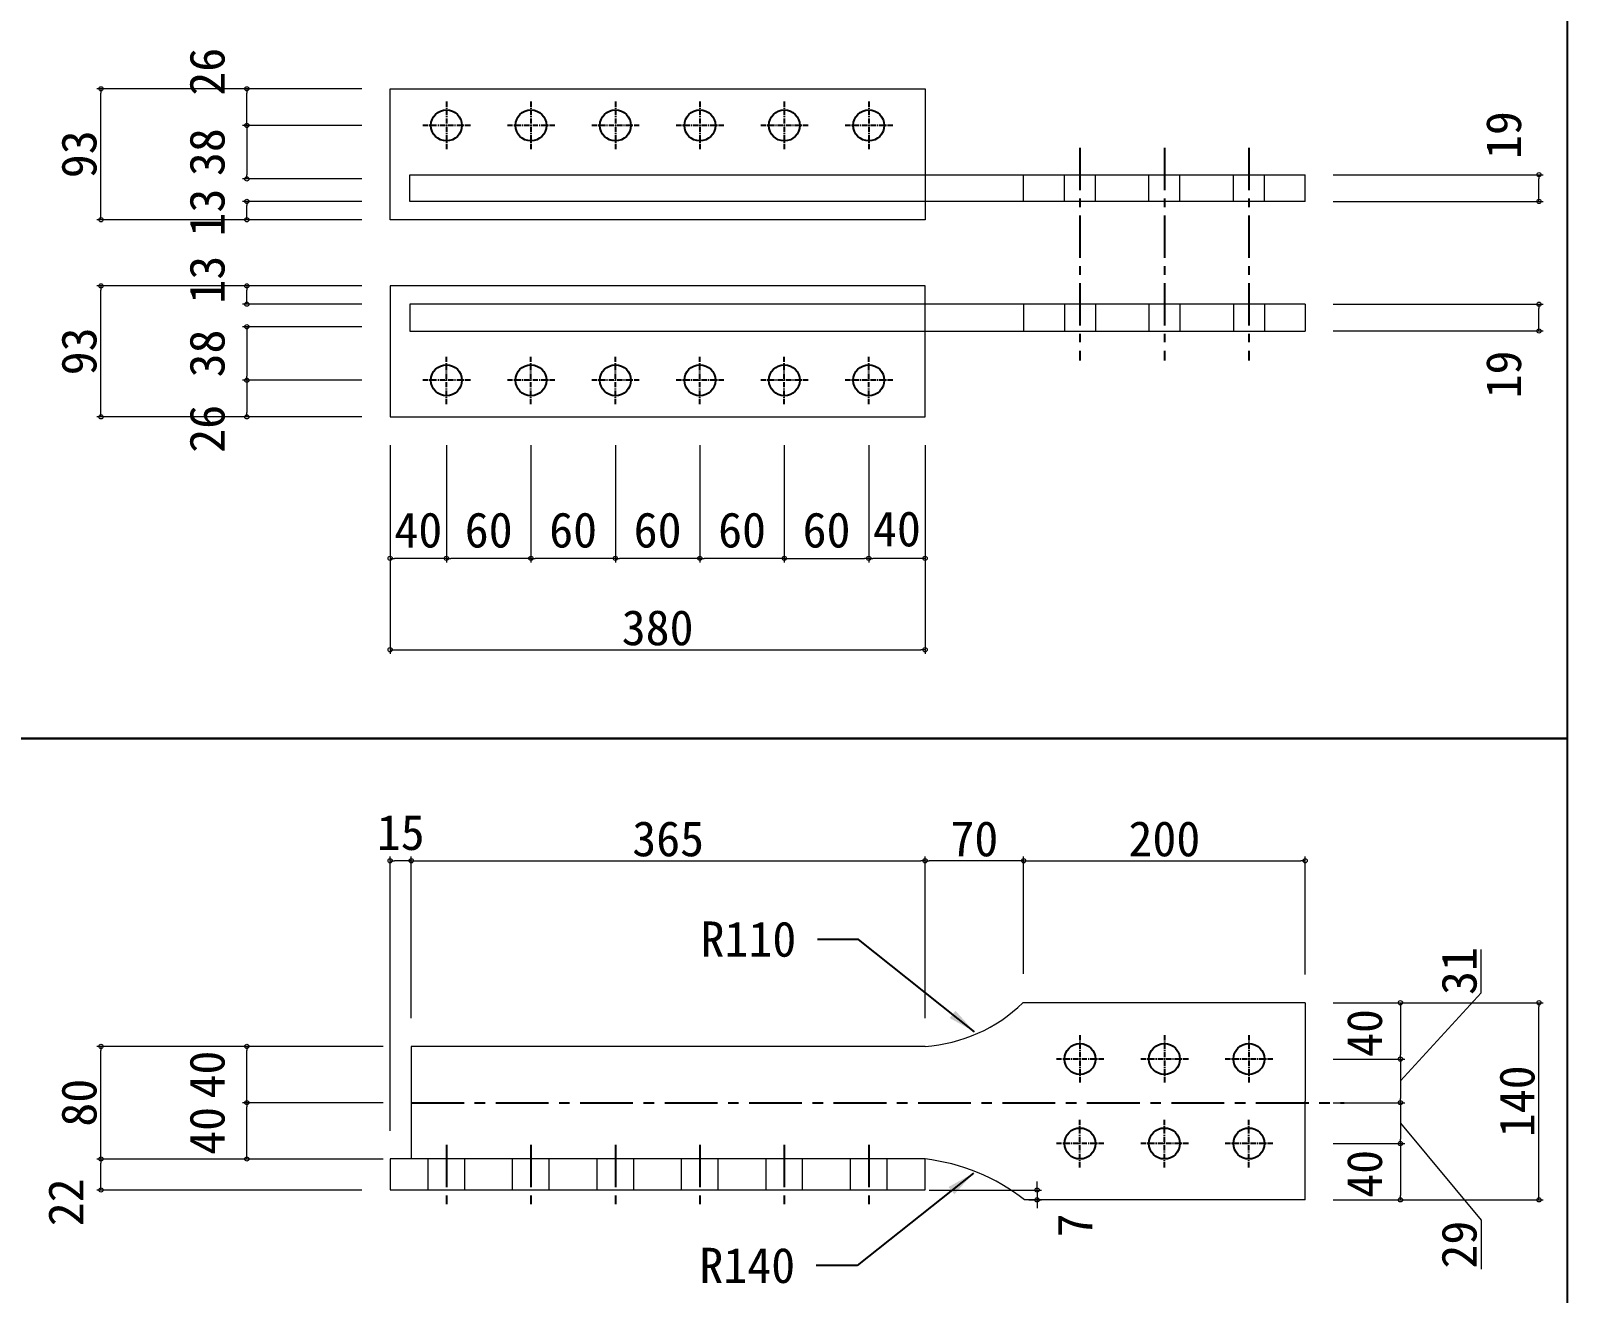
# Model space of a CAD drawing. Header units: millimetres. Extents: x 1734744 to 1747403, y -162396 to -155330.
# Drawn here: x 1740888 to 1741979, y -157185 to -156288 of the extents above; entities that cross this region are included whole.
import ezdxf

# ---------------------------------------------------------------- set-up
doc = ezdxf.new("R2010")
doc.units = ezdxf.units.MM
doc.header["$LTSCALE"] = 3
doc.linetypes.add('CENTER', pattern=[2, 1.25, -0.25, 0.25, -0.25])
doc.layers.get('DEFPOINTS').update_dxf_attribs({"color": 250})
doc.layers.add('01', color=7, linetype='Continuous')
doc.styles.get("Standard").update_dxf_attribs({"font": ''})
doc.styles.get('Standard').set_extended_font_data('MS Gothic')
doc.dimstyles.new('コピー ～ 一般寸法-小さめ', dxfattribs={"dimtxt": 25, "dimasz": 3, "dimexe": 3, "dimexo": 3, "dimgap": 3, "dimtad": 1, "dimtxsty": 'Standard', "dimblk": 'ORIGIN', "dimcen": 0, "dimclrd": 256, "dimclre": 256, "dimclrt": 256, "dimadec": 0, "dimazin": 0, "dimtfac": 1, "dimtmove": 1, "dimatfit": 2, "dimfxl": 0, "dimtolj": 2, "dimlwd": 5, "dimlwe": 5, "dimarcsym": 0})
doc.dimstyles.new('コピー(2) - Standard', dxfattribs={"dimtxt": 25, "dimasz": 20, "dimexe": 0.18, "dimexo": 0.0625, "dimgap": 15, "dimtad": 1, "dimdec": 0, "dimzin": 0, "dimdsep": 46, "dimtxsty": 'Standard', "dimblk": 'DOTSMALL', "dimcen": 0.09, "dimadec": 0, "dimazin": 0, "dimtfac": 1, "dimtdec": 0, "dimtofl": 0, "dimtmove": 0, "dimatfit": 3, "dimfxl": 0, "dimtolj": 1, "dimtzin": 0, "dimarcsym": 0})
doc.dimstyles.new('一般寸法-小さめ', dxfattribs={"dimtxt": 25, "dimasz": 3, "dimexe": 3, "dimexo": 3, "dimgap": 3, "dimtad": 1, "dimtxsty": 'Standard', "dimblk": 'ORIGIN', "dimcen": 0, "dimclrd": 256, "dimclre": 256, "dimclrt": 256, "dimadec": 0, "dimazin": 0, "dimtfac": 1, "dimtmove": 2, "dimatfit": 2, "dimfxl": 0, "dimtolj": 2, "dimlwd": 5, "dimlwe": 5, "dimarcsym": 0})

# ---------------------------------------------------------------- blocks, each defined once
blk = doc.blocks.new('_Origin')
at = {"color": 0, "linetype": 'ByBlock', "lineweight": -2}
blk.add_line((0, 0), (-1, 0), dxfattribs=at)
blk.add_circle((0, 0), 0.5, dxfattribs=at)
blk = doc.blocks.new('*D7972')
at = {"layer": '01', "lineweight": 5}
for p, q in [((1741122.9, -156329.5), (1740934.5, -156329.5)), ((1740937.5, -156419.5), (1740937.5, -156332.5)), ((1741122.9, -156422.5), (1740934.5, -156422.5))]:
    blk.add_line(p, q, dxfattribs=at)
at = {"layer": 'DEFPOINTS', "color": 0}
for p in [(1740937.5, -156329.5), (1741142.9, -156329.5), (1741142.9, -156422.5)]:
    blk.add_point(p, dxfattribs=at)
at = {"layer": '01', "lineweight": 5, "xscale": 3, "yscale": 3, "zscale": 3}
for p, rotation in [((1740937.5, -156329.5), 90), ((1740937.5, -156422.5), 270)]:
    blk.add_blockref('_Origin', p, dxfattribs=dict(at, rotation=rotation))
at = {"layer": '01', "insert": (1740922, -156376), "char_height": 25, "attachment_point": 5, "rotation": 90}
blk.add_mtext('\\A2;93', dxfattribs=at)
blk = doc.blocks.new('*D7775')
at = {"layer": '01', "lineweight": 5}
for p, q in [((1741812.9, -156482.5), (1741962, -156482.5)), ((1741959, -156498.5), (1741959, -156485.5)), ((1741812.9, -156501.5), (1741962, -156501.5))]:
    blk.add_line(p, q, dxfattribs=at)
at = {"layer": 'DEFPOINTS', "color": 0}
for p in [(1741792.9, -156482.5), (1741959, -156482.5), (1741792.9, -156501.5)]:
    blk.add_point(p, dxfattribs=at)
at = {"layer": '01', "lineweight": 5, "xscale": 3, "yscale": 3, "zscale": 3}
for p, rotation in [((1741959, -156482.5), 90), ((1741959, -156501.5), 270)]:
    blk.add_blockref('_Origin', p, dxfattribs=dict(at, rotation=rotation))
at = {"layer": '01', "insert": (1741934, -156532.4), "char_height": 25, "attachment_point": 5, "rotation": 90}
blk.add_mtext('\\A2;19', dxfattribs=at)
blk = doc.blocks.new('*D7973')
at = {"layer": '01', "lineweight": 5}
for p, q in [((1741812.9, -156390.5), (1741962, -156390.5)), ((1741959, -156406.5), (1741959, -156393.5)), ((1741812.9, -156409.5), (1741962, -156409.5))]:
    blk.add_line(p, q, dxfattribs=at)
at = {"layer": 'DEFPOINTS', "color": 0}
for p in [(1741792.9, -156390.5), (1741959, -156390.5), (1741792.9, -156409.5)]:
    blk.add_point(p, dxfattribs=at)
at = {"layer": '01', "lineweight": 5, "xscale": 3, "yscale": 3, "zscale": 3}
for p, rotation in [((1741959, -156390.5), 90), ((1741959, -156409.5), 270)]:
    blk.add_blockref('_Origin', p, dxfattribs=dict(at, rotation=rotation))
at = {"layer": '01', "insert": (1741934, -156362.4), "char_height": 25, "attachment_point": 5, "rotation": 90}
blk.add_mtext('\\A2;19', dxfattribs=at)
blk = doc.blocks.new('*D7777')
at = {"layer": '01', "lineweight": 5}
for p, q in [((1741122.9, -156329.5), (1741038.1, -156329.5)), ((1741041.1, -156352.5), (1741041.1, -156332.5)), ((1741122.9, -156355.5), (1741038.1, -156355.5))]:
    blk.add_line(p, q, dxfattribs=at)
at = {"layer": 'DEFPOINTS', "color": 0}
for p in [(1741041.1, -156329.5), (1741142.9, -156329.5), (1741142.9, -156355.5)]:
    blk.add_point(p, dxfattribs=at)
at = {"layer": '01', "lineweight": 5, "xscale": 3, "yscale": 3, "zscale": 3}
for p, rotation in [((1741041.1, -156329.5), 90), ((1741041.1, -156355.5), 270)]:
    blk.add_blockref('_Origin', p, dxfattribs=dict(at, rotation=rotation))
at = {"layer": '01', "insert": (1741013, -156317.4), "char_height": 25, "attachment_point": 5, "rotation": 90}
blk.add_mtext('\\A2;26', dxfattribs=at)
blk = doc.blocks.new('*D7778')
at = {"layer": '01', "lineweight": 5}
for p, q in [((1741122.9, -156409.5), (1741038.1, -156409.5)), ((1741122.9, -156422.5), (1741038.1, -156422.5)), ((1741041.1, -156419.5), (1741041.1, -156412.5))]:
    blk.add_line(p, q, dxfattribs=at)
at = {"layer": 'DEFPOINTS', "color": 0}
for p in [(1741041.1, -156409.5), (1741142.9, -156409.5), (1741142.9, -156422.5)]:
    blk.add_point(p, dxfattribs=at)
at = {"layer": '01', "lineweight": 5, "xscale": 3, "yscale": 3, "zscale": 3}
for p, rotation in [((1741041.1, -156409.5), 90), ((1741041.1, -156422.5), 270)]:
    blk.add_blockref('_Origin', p, dxfattribs=dict(at, rotation=rotation))
at = {"layer": '01', "insert": (1741013, -156417.4), "char_height": 25, "attachment_point": 5, "rotation": 90}
blk.add_mtext('\\A2;13', dxfattribs=at)
blk = doc.blocks.new('*D7978')
at = {"layer": '01', "lineweight": 5}
for p, q in [((1741122.9, -156469.5), (1740934.5, -156469.5)), ((1740937.5, -156559.5), (1740937.5, -156472.5)), ((1741122.9, -156562.5), (1740934.5, -156562.5))]:
    blk.add_line(p, q, dxfattribs=at)
at = {"layer": 'DEFPOINTS', "color": 0}
for p in [(1740937.5, -156469.5), (1741142.9, -156469.5), (1741142.9, -156562.5)]:
    blk.add_point(p, dxfattribs=at)
at = {"layer": '01', "lineweight": 5, "xscale": 3, "yscale": 3, "zscale": 3}
for p, rotation in [((1740937.5, -156469.5), 90), ((1740937.5, -156562.5), 270)]:
    blk.add_blockref('_Origin', p, dxfattribs=dict(at, rotation=rotation))
at = {"layer": '01', "insert": (1740922, -156516), "char_height": 25, "attachment_point": 5, "rotation": 90}
blk.add_mtext('\\A2;93', dxfattribs=at)
blk = doc.blocks.new('*D7785')
at = {"layer": '01', "lineweight": 5}
for p, q in [((1741122.9, -156469.5), (1741038.1, -156469.5)), ((1741041.1, -156479.5), (1741041.1, -156472.5)), ((1741122.9, -156482.5), (1741038.1, -156482.5))]:
    blk.add_line(p, q, dxfattribs=at)
at = {"layer": 'DEFPOINTS', "color": 0}
for p in [(1741041.1, -156469.5), (1741142.9, -156469.5), (1741142.9, -156482.5)]:
    blk.add_point(p, dxfattribs=at)
at = {"layer": '01', "lineweight": 5, "xscale": 3, "yscale": 3, "zscale": 3}
for p, rotation in [((1741041.1, -156469.5), 90), ((1741041.1, -156482.5), 270)]:
    blk.add_blockref('_Origin', p, dxfattribs=dict(at, rotation=rotation))
at = {"layer": '01', "insert": (1741013, -156465.1), "char_height": 25, "attachment_point": 5, "rotation": 90}
blk.add_mtext('\\A2;13', dxfattribs=at)
blk = doc.blocks.new('*D7786')
at = {"layer": '01', "lineweight": 5}
for p, q in [((1741122.9, -156536.5), (1741038.1, -156536.5)), ((1741041.1, -156539.5), (1741041.1, -156559.5)), ((1741122.9, -156562.5), (1741038.1, -156562.5))]:
    blk.add_line(p, q, dxfattribs=at)
at = {"layer": 'DEFPOINTS', "color": 0}
for p in [(1741142.9, -156536.5), (1741041.1, -156562.5), (1741142.9, -156562.5)]:
    blk.add_point(p, dxfattribs=at)
at = {"layer": '01', "lineweight": 5, "xscale": 3, "yscale": 3, "zscale": 3}
for p, rotation in [((1741041.1, -156536.5), 90), ((1741041.1, -156562.5), 270)]:
    blk.add_blockref('_Origin', p, dxfattribs=dict(at, rotation=rotation))
at = {"layer": '01', "insert": (1741013, -156571), "char_height": 25, "attachment_point": 5, "rotation": 90}
blk.add_mtext('\\A2;26', dxfattribs=at)
blk = doc.blocks.new('*D7979')
at = {"layer": '01', "lineweight": 5}
for p, q in [((1741142.9, -156582.5), (1741142.9, -156730.9)), ((1741522.9, -156582.5), (1741522.9, -156730.9)), ((1741145.9, -156727.9), (1741519.9, -156727.9))]:
    blk.add_line(p, q, dxfattribs=at)
at = {"layer": 'DEFPOINTS', "color": 0}
for p in [(1741142.9, -156562.5), (1741522.9, -156562.5), (1741522.9, -156727.9)]:
    blk.add_point(p, dxfattribs=at)
at = {"layer": '01', "lineweight": 5, "xscale": 3, "yscale": 3, "zscale": 3, "rotation": 180}
blk.add_blockref('_Origin', (1741142.9, -156727.9), dxfattribs=at)
at = {"layer": '01', "lineweight": 5, "xscale": 3, "yscale": 3, "zscale": 3}
blk.add_blockref('_Origin', (1741522.9, -156727.9), dxfattribs=at)
at = {"layer": '01', "insert": (1741332.9, -156712.4), "char_height": 25, "attachment_point": 5}
blk.add_mtext('\\A2;380', dxfattribs=at)
blk = doc.blocks.new('*D7787')
at = {"layer": '01', "lineweight": 5}
for p, q in [((1741242.9, -156582.5), (1741242.9, -156666)), ((1741302.9, -156582.5), (1741302.9, -156666)), ((1741299.9, -156663), (1741245.9, -156663))]:
    blk.add_line(p, q, dxfattribs=at)
at = {"layer": 'DEFPOINTS', "color": 0}
for p in [(1741242.9, -156562.5), (1741302.9, -156562.5), (1741242.9, -156663)]:
    blk.add_point(p, dxfattribs=at)
at = {"layer": '01', "lineweight": 5, "xscale": 3, "yscale": 3, "zscale": 3, "rotation": 180}
blk.add_blockref('_Origin', (1741242.9, -156663), dxfattribs=at)
at = {"layer": '01', "lineweight": 5, "xscale": 3, "yscale": 3, "zscale": 3}
blk.add_blockref('_Origin', (1741302.9, -156663), dxfattribs=at)
at = {"layer": '01', "insert": (1741272.9, -156643), "char_height": 25, "attachment_point": 5}
blk.add_mtext('\\A2;60', dxfattribs=at)
blk = doc.blocks.new('*D7788')
at = {"layer": '01', "lineweight": 5}
for p, q in [((1741142.9, -156582.5), (1741142.9, -156666)), ((1741182.9, -156582.5), (1741182.9, -156666)), ((1741179.9, -156663), (1741145.9, -156663))]:
    blk.add_line(p, q, dxfattribs=at)
at = {"layer": 'DEFPOINTS', "color": 0}
for p in [(1741142.9, -156562.5), (1741182.9, -156562.5), (1741142.9, -156663)]:
    blk.add_point(p, dxfattribs=at)
at = {"layer": '01', "lineweight": 5, "xscale": 3, "yscale": 3, "zscale": 3, "rotation": 180}
blk.add_blockref('_Origin', (1741142.9, -156663), dxfattribs=at)
at = {"layer": '01', "lineweight": 5, "xscale": 3, "yscale": 3, "zscale": 3}
blk.add_blockref('_Origin', (1741182.9, -156663), dxfattribs=at)
at = {"layer": '01', "insert": (1741162.9, -156643), "char_height": 25, "attachment_point": 5}
blk.add_mtext('\\A2;40', dxfattribs=at)
blk = doc.blocks.new('*D7789')
at = {"layer": '01', "lineweight": 5}
for p, q in [((1741362.9, -156582.5), (1741362.9, -156666)), ((1741422.9, -156582.5), (1741422.9, -156666)), ((1741419.9, -156663), (1741365.9, -156663))]:
    blk.add_line(p, q, dxfattribs=at)
at = {"layer": 'DEFPOINTS', "color": 0}
for p in [(1741362.9, -156562.5), (1741422.9, -156562.5), (1741362.9, -156663)]:
    blk.add_point(p, dxfattribs=at)
at = {"layer": '01', "lineweight": 5, "xscale": 3, "yscale": 3, "zscale": 3, "rotation": 180}
blk.add_blockref('_Origin', (1741362.9, -156663), dxfattribs=at)
at = {"layer": '01', "lineweight": 5, "xscale": 3, "yscale": 3, "zscale": 3}
blk.add_blockref('_Origin', (1741422.9, -156663), dxfattribs=at)
at = {"layer": '01', "insert": (1741392.9, -156643), "char_height": 25, "attachment_point": 5}
blk.add_mtext('\\A2;60', dxfattribs=at)
blk = doc.blocks.new('*D7790')
at = {"layer": '01', "lineweight": 5}
for p, q in [((1741422.9, -156582.5), (1741422.9, -156666)), ((1741482.9, -156582.5), (1741482.9, -156666)), ((1741425.9, -156663), (1741479.9, -156663))]:
    blk.add_line(p, q, dxfattribs=at)
at = {"layer": 'DEFPOINTS', "color": 0}
for p in [(1741422.9, -156562.5), (1741482.9, -156562.5), (1741482.9, -156663)]:
    blk.add_point(p, dxfattribs=at)
at = {"layer": '01', "lineweight": 5, "xscale": 3, "yscale": 3, "zscale": 3, "rotation": 180}
blk.add_blockref('_Origin', (1741422.9, -156663), dxfattribs=at)
at = {"layer": '01', "lineweight": 5, "xscale": 3, "yscale": 3, "zscale": 3}
blk.add_blockref('_Origin', (1741482.9, -156663), dxfattribs=at)
at = {"layer": '01', "insert": (1741452.9, -156643), "char_height": 25, "attachment_point": 5}
blk.add_mtext('\\A2;60', dxfattribs=at)
blk = doc.blocks.new('*D7791')
at = {"layer": '01', "lineweight": 5}
for p, q in [((1741482.9, -156582.5), (1741482.9, -156666)), ((1741522.9, -156582.5), (1741522.9, -156666)), ((1741519.9, -156663), (1741485.9, -156663))]:
    blk.add_line(p, q, dxfattribs=at)
at = {"layer": 'DEFPOINTS', "color": 0}
for p in [(1741482.9, -156562.5), (1741522.9, -156562.5), (1741482.9, -156663)]:
    blk.add_point(p, dxfattribs=at)
at = {"layer": '01', "lineweight": 5, "xscale": 3, "yscale": 3, "zscale": 3, "rotation": 180}
blk.add_blockref('_Origin', (1741482.9, -156663), dxfattribs=at)
at = {"layer": '01', "lineweight": 5, "xscale": 3, "yscale": 3, "zscale": 3}
blk.add_blockref('_Origin', (1741522.9, -156663), dxfattribs=at)
at = {"layer": '01', "insert": (1741502.9, -156642.2), "char_height": 25, "attachment_point": 5}
blk.add_mtext('\\A2;40', dxfattribs=at)
blk = doc.blocks.new('*D7794')
at = {"layer": '01', "lineweight": 5}
for p, q in [((1741122.9, -156355.5), (1741038.1, -156355.5)), ((1741041.1, -156358.5), (1741041.1, -156390.5)), ((1741122.9, -156393.5), (1741038.1, -156393.5))]:
    blk.add_line(p, q, dxfattribs=at)
at = {"layer": 'DEFPOINTS', "color": 0}
for p in [(1741142.9, -156355.5), (1741041.1, -156393.5), (1741142.9, -156393.5)]:
    blk.add_point(p, dxfattribs=at)
at = {"layer": '01', "lineweight": 5, "xscale": 3, "yscale": 3, "zscale": 3}
for p, rotation in [((1741041.1, -156355.5), 90), ((1741041.1, -156393.5), 270)]:
    blk.add_blockref('_Origin', p, dxfattribs=dict(at, rotation=rotation))
at = {"layer": '01', "insert": (1741013, -156374.5), "char_height": 25, "attachment_point": 5, "rotation": 90}
blk.add_mtext('\\A2;38', dxfattribs=at)
blk = doc.blocks.new('*D7795')
at = {"layer": '01', "lineweight": 5}
for p, q in [((1741122.9, -156498.5), (1741038.1, -156498.5)), ((1741041.1, -156501.5), (1741041.1, -156533.5)), ((1741122.9, -156536.5), (1741038.1, -156536.5))]:
    blk.add_line(p, q, dxfattribs=at)
at = {"layer": 'DEFPOINTS', "color": 0}
for p in [(1741142.9, -156498.5), (1741041.1, -156536.5), (1741142.9, -156536.5)]:
    blk.add_point(p, dxfattribs=at)
at = {"layer": '01', "lineweight": 5, "xscale": 3, "yscale": 3, "zscale": 3}
for p, rotation in [((1741041.1, -156498.5), 90), ((1741041.1, -156536.5), 270)]:
    blk.add_blockref('_Origin', p, dxfattribs=dict(at, rotation=rotation))
at = {"layer": '01', "insert": (1741013, -156517.5), "char_height": 25, "attachment_point": 5, "rotation": 90}
blk.add_mtext('\\A2;38', dxfattribs=at)
blk = doc.blocks.new('*D7796')
at = {"layer": '01', "lineweight": 5}
for p, q in [((1741182.9, -156582.5), (1741182.9, -156666)), ((1741242.9, -156582.5), (1741242.9, -156666)), ((1741239.9, -156663), (1741185.9, -156663))]:
    blk.add_line(p, q, dxfattribs=at)
at = {"layer": 'DEFPOINTS', "color": 0}
for p in [(1741182.9, -156562.5), (1741242.9, -156562.5), (1741182.9, -156663)]:
    blk.add_point(p, dxfattribs=at)
at = {"layer": '01', "lineweight": 5, "xscale": 3, "yscale": 3, "zscale": 3, "rotation": 180}
blk.add_blockref('_Origin', (1741182.9, -156663), dxfattribs=at)
at = {"layer": '01', "lineweight": 5, "xscale": 3, "yscale": 3, "zscale": 3}
blk.add_blockref('_Origin', (1741242.9, -156663), dxfattribs=at)
at = {"layer": '01', "insert": (1741212.9, -156643), "char_height": 25, "attachment_point": 5}
blk.add_mtext('\\A2;60', dxfattribs=at)
blk = doc.blocks.new('*D7797')
at = {"layer": '01', "lineweight": 5}
for p, q in [((1741302.9, -156582.5), (1741302.9, -156666)), ((1741362.9, -156582.5), (1741362.9, -156666)), ((1741359.9, -156663), (1741305.9, -156663))]:
    blk.add_line(p, q, dxfattribs=at)
at = {"layer": 'DEFPOINTS', "color": 0}
for p in [(1741302.9, -156562.5), (1741362.9, -156562.5), (1741302.9, -156663)]:
    blk.add_point(p, dxfattribs=at)
at = {"layer": '01', "lineweight": 5, "xscale": 3, "yscale": 3, "zscale": 3, "rotation": 180}
blk.add_blockref('_Origin', (1741302.9, -156663), dxfattribs=at)
at = {"layer": '01', "lineweight": 5, "xscale": 3, "yscale": 3, "zscale": 3}
blk.add_blockref('_Origin', (1741362.9, -156663), dxfattribs=at)
at = {"layer": '01', "insert": (1741332.9, -156643), "char_height": 25, "attachment_point": 5}
blk.add_mtext('\\A2;60', dxfattribs=at)
blk = doc.blocks.new('*D7583')
at = {"layer": '01', "lineweight": 5}
for p, q in [((1741812.9, -156978.6), (1741962, -156978.6)), ((1741959, -157115.6), (1741959, -156981.6)), ((1741812.9, -157118.6), (1741962, -157118.6))]:
    blk.add_line(p, q, dxfattribs=at)
at = {"layer": 'DEFPOINTS', "color": 0}
for p in [(1741792.9, -156978.6), (1741959, -156978.6), (1741792.9, -157118.6)]:
    blk.add_point(p, dxfattribs=at)
at = {"layer": '01', "lineweight": 5, "xscale": 3, "yscale": 3, "zscale": 3}
for p, rotation in [((1741959, -156978.6), 90), ((1741959, -157118.6), 270)]:
    blk.add_blockref('_Origin', p, dxfattribs=dict(at, rotation=rotation))
at = {"layer": '01', "insert": (1741943.5, -157048.6), "char_height": 25, "attachment_point": 5, "rotation": 90}
blk.add_mtext('\\A2;140', dxfattribs=at)
blk = doc.blocks.new('*D7873')
at = {"layer": '01', "lineweight": 5}
for p, q in [((1741142.9, -157069.6), (1741142.9, -156874.8)), ((1741154.9, -156877.8), (1741145.9, -156877.8)), ((1741157.9, -156989.6), (1741157.9, -156874.8))]:
    blk.add_line(p, q, dxfattribs=at)
at = {"layer": 'DEFPOINTS', "color": 0}
for p in [(1741142.9, -156877.8), (1741157.9, -157009.6), (1741142.9, -157089.6)]:
    blk.add_point(p, dxfattribs=at)
at = {"layer": '01', "lineweight": 5, "xscale": 3, "yscale": 3, "zscale": 3, "rotation": 180}
blk.add_blockref('_Origin', (1741142.9, -156877.8), dxfattribs=at)
at = {"layer": '01', "lineweight": 5, "xscale": 3, "yscale": 3, "zscale": 3}
blk.add_blockref('_Origin', (1741157.9, -156877.8), dxfattribs=at)
at = {"layer": '01', "insert": (1741150.4, -156857.8), "char_height": 25, "attachment_point": 5}
blk.add_mtext('\\A2;15', dxfattribs=at)
blk = doc.blocks.new('*D7874')
at = {"layer": '01', "lineweight": 5}
for p, q in [((1741137.9, -157009.6), (1740934.5, -157009.6)), ((1740937.5, -157086.6), (1740937.5, -157012.6)), ((1741137.9, -157089.6), (1740934.5, -157089.6))]:
    blk.add_line(p, q, dxfattribs=at)
at = {"layer": 'DEFPOINTS', "color": 0}
for p in [(1740937.5, -157009.6), (1741157.9, -157009.6), (1741157.9, -157089.6)]:
    blk.add_point(p, dxfattribs=at)
at = {"layer": '01', "lineweight": 5, "xscale": 3, "yscale": 3, "zscale": 3}
for p, rotation in [((1740937.5, -157009.6), 90), ((1740937.5, -157089.6), 270)]:
    blk.add_blockref('_Origin', p, dxfattribs=dict(at, rotation=rotation))
at = {"layer": '01', "insert": (1740922, -157049.6), "char_height": 25, "attachment_point": 5, "rotation": 90}
blk.add_mtext('\\A2;80', dxfattribs=at)
blk = doc.blocks.new('*D7875')
at = {"layer": '01', "lineweight": 5}
for p, q in [((1741122.9, -157089.6), (1740934.5, -157089.6)), ((1740937.5, -157108.6), (1740937.5, -157092.6)), ((1741122.9, -157111.6), (1740934.5, -157111.6))]:
    blk.add_line(p, q, dxfattribs=at)
at = {"layer": 'DEFPOINTS', "color": 0}
for p in [(1740937.5, -157089.6), (1741142.9, -157089.6), (1741142.9, -157111.6)]:
    blk.add_point(p, dxfattribs=at)
at = {"layer": '01', "lineweight": 5, "xscale": 3, "yscale": 3, "zscale": 3}
for p, rotation in [((1740937.5, -157089.6), 90), ((1740937.5, -157111.6), 270)]:
    blk.add_blockref('_Origin', p, dxfattribs=dict(at, rotation=rotation))
at = {"layer": '01', "insert": (1740912.5, -157120.3), "char_height": 25, "attachment_point": 5, "rotation": 90}
blk.add_mtext('\\A2;22', dxfattribs=at)
blk = doc.blocks.new('*D7586')
at = {"layer": '01', "lineweight": 5}
for p, q in [((1741157.9, -156989.6), (1741157.9, -156874.8)), ((1741160.9, -156877.8), (1741519.9, -156877.8)), ((1741522.9, -156989.6), (1741522.9, -156874.8))]:
    blk.add_line(p, q, dxfattribs=at)
at = {"layer": 'DEFPOINTS', "color": 0}
for p in [(1741522.9, -156877.8), (1741157.9, -157009.6), (1741522.9, -157009.6)]:
    blk.add_point(p, dxfattribs=at)
at = {"layer": '01', "lineweight": 5, "xscale": 3, "yscale": 3, "zscale": 3, "rotation": 180}
blk.add_blockref('_Origin', (1741157.9, -156877.8), dxfattribs=at)
at = {"layer": '01', "lineweight": 5, "xscale": 3, "yscale": 3, "zscale": 3}
blk.add_blockref('_Origin', (1741522.9, -156877.8), dxfattribs=at)
at = {"layer": '01', "insert": (1741340.4, -156862.3), "char_height": 25, "attachment_point": 5}
blk.add_mtext('\\A2;365', dxfattribs=at)
blk = doc.blocks.new('*D7587')
at = {"layer": '01', "lineweight": 5}
for p, q in [((1741522.9, -156989.6), (1741522.9, -156874.8)), ((1741589.9, -156877.8), (1741525.9, -156877.8)), ((1741592.9, -156958.1), (1741592.9, -156874.8))]:
    blk.add_line(p, q, dxfattribs=at)
at = {"layer": 'DEFPOINTS', "color": 0}
for p in [(1741522.9, -156877.8), (1741592.9, -156978.1), (1741522.9, -157009.6)]:
    blk.add_point(p, dxfattribs=at)
at = {"layer": '01', "lineweight": 5, "xscale": 3, "yscale": 3, "zscale": 3, "rotation": 180}
blk.add_blockref('_Origin', (1741522.9, -156877.8), dxfattribs=at)
at = {"layer": '01', "lineweight": 5, "xscale": 3, "yscale": 3, "zscale": 3}
blk.add_blockref('_Origin', (1741592.9, -156877.8), dxfattribs=at)
at = {"layer": '01', "insert": (1741557.9, -156862.3), "char_height": 25, "attachment_point": 5}
blk.add_mtext('\\A2;70', dxfattribs=at)
blk = doc.blocks.new('*D7876')
at = {"layer": '01', "lineweight": 5}
for p, q in [((1741592.9, -156958.1), (1741592.9, -156874.8)), ((1741595.9, -156877.8), (1741789.9, -156877.8)), ((1741792.9, -156958.6), (1741792.9, -156874.8))]:
    blk.add_line(p, q, dxfattribs=at)
at = {"layer": 'DEFPOINTS', "color": 0}
for p in [(1741792.9, -156877.8), (1741592.9, -156978.1), (1741792.9, -156978.6)]:
    blk.add_point(p, dxfattribs=at)
at = {"layer": '01', "lineweight": 5, "xscale": 3, "yscale": 3, "zscale": 3, "rotation": 180}
blk.add_blockref('_Origin', (1741592.9, -156877.8), dxfattribs=at)
at = {"layer": '01', "lineweight": 5, "xscale": 3, "yscale": 3, "zscale": 3}
blk.add_blockref('_Origin', (1741792.9, -156877.8), dxfattribs=at)
at = {"layer": '01', "insert": (1741692.9, -156862.3), "char_height": 25, "attachment_point": 5}
blk.add_mtext('\\A2;200', dxfattribs=at)
blk = doc.blocks.new('*D7588')
at = {"layer": '01', "lineweight": 5}
for p, q in [((1741812.9, -156978.6), (1741863.6, -156978.6)), ((1741860.6, -156981.6), (1741860.6, -157015.6)), ((1741812.9, -157018.6), (1741863.6, -157018.6))]:
    blk.add_line(p, q, dxfattribs=at)
at = {"layer": 'DEFPOINTS', "color": 0}
for p in [(1741792.9, -156978.6), (1741792.9, -157018.6), (1741860.6, -157018.6)]:
    blk.add_point(p, dxfattribs=at)
at = {"layer": '01', "lineweight": 5, "xscale": 3, "yscale": 3, "zscale": 3}
for p, rotation in [((1741860.6, -156978.6), 90), ((1741860.6, -157018.6), 270)]:
    blk.add_blockref('_Origin', p, dxfattribs=dict(at, rotation=rotation))
at = {"layer": '01', "insert": (1741835.2, -157000.1), "char_height": 25, "attachment_point": 5, "rotation": 90}
blk.add_mtext('\\A2;40', dxfattribs=at)
blk = doc.blocks.new('*D7589')
at = {"layer": '01', "lineweight": 5}
for p, q in [((1741917.9, -156971.5), (1741917.9, -156940.7)), ((1741860.6, -157034.1), (1741917.9, -156971.5)), ((1741812.9, -157018.6), (1741863.6, -157018.6)), ((1741860.6, -157021.6), (1741860.6, -157046.6)), ((1741812.9, -157049.6), (1741863.6, -157049.6))]:
    blk.add_line(p, q, dxfattribs=at)
at = {"layer": 'DEFPOINTS', "color": 0}
for p in [(1741792.9, -157018.6), (1741792.9, -157049.6), (1741860.6, -157049.6)]:
    blk.add_point(p, dxfattribs=at)
at = {"layer": '01', "lineweight": 5, "xscale": 3, "yscale": 3, "zscale": 3}
for p, rotation in [((1741860.6, -157018.6), 90), ((1741860.6, -157049.6), 270)]:
    blk.add_blockref('_Origin', p, dxfattribs=dict(at, rotation=rotation))
at = {"layer": '01', "insert": (1741902.4, -156956.1), "char_height": 25, "attachment_point": 5, "rotation": 90}
blk.add_mtext('\\A2;31', dxfattribs=at)
blk = doc.blocks.new('*D7590')
at = {"layer": '01', "lineweight": 5}
for p, q in [((1741812.9, -157049.6), (1741863.6, -157049.6)), ((1741860.6, -157052.6), (1741860.6, -157075.6)), ((1741860.6, -157064.1), (1741917.9, -157132.9)), ((1741812.9, -157078.6), (1741863.6, -157078.6)), ((1741917.9, -157132.9), (1741917.9, -157167.9))]:
    blk.add_line(p, q, dxfattribs=at)
at = {"layer": 'DEFPOINTS', "color": 0}
for p in [(1741792.9, -157049.6), (1741792.9, -157078.6), (1741860.6, -157078.6)]:
    blk.add_point(p, dxfattribs=at)
at = {"layer": '01', "lineweight": 5, "xscale": 3, "yscale": 3, "zscale": 3}
for p, rotation in [((1741860.6, -157049.6), 90), ((1741860.6, -157078.6), 270)]:
    blk.add_blockref('_Origin', p, dxfattribs=dict(at, rotation=rotation))
at = {"layer": '01', "insert": (1741902.4, -157150.4), "char_height": 25, "attachment_point": 5, "rotation": 90}
blk.add_mtext('\\A2;29', dxfattribs=at)
blk = doc.blocks.new('*D7591')
at = {"layer": '01', "lineweight": 5}
for p, q in [((1741812.9, -157078.6), (1741863.6, -157078.6)), ((1741860.6, -157081.6), (1741860.6, -157115.6)), ((1741812.9, -157118.6), (1741863.6, -157118.6))]:
    blk.add_line(p, q, dxfattribs=at)
at = {"layer": 'DEFPOINTS', "color": 0}
for p in [(1741792.9, -157078.6), (1741792.9, -157118.6), (1741860.6, -157118.6)]:
    blk.add_point(p, dxfattribs=at)
at = {"layer": '01', "lineweight": 5, "xscale": 3, "yscale": 3, "zscale": 3}
for p, rotation in [((1741860.6, -157078.6), 90), ((1741860.6, -157118.6), 270)]:
    blk.add_blockref('_Origin', p, dxfattribs=dict(at, rotation=rotation))
at = {"layer": '01', "insert": (1741835.2, -157100.1), "char_height": 25, "attachment_point": 5, "rotation": 90}
blk.add_mtext('\\A2;40', dxfattribs=at)
blk = doc.blocks.new('*D7822')
at = {"layer": '01', "lineweight": 5}
for p, q in [((1741137.9, -157049.6), (1741038.1, -157049.6)), ((1741041.1, -157086.6), (1741041.1, -157052.6)), ((1741122.9, -157089.6), (1741038.1, -157089.6))]:
    blk.add_line(p, q, dxfattribs=at)
at = {"layer": 'DEFPOINTS', "color": 0}
for p in [(1741041.1, -157049.6), (1741157.9, -157049.6), (1741142.9, -157089.6)]:
    blk.add_point(p, dxfattribs=at)
at = {"layer": '01', "lineweight": 5, "xscale": 3, "yscale": 3, "zscale": 3}
for p, rotation in [((1741041.1, -157049.6), 90), ((1741041.1, -157089.6), 270)]:
    blk.add_blockref('_Origin', p, dxfattribs=dict(at, rotation=rotation))
at = {"layer": '01', "insert": (1741013, -157069.6), "char_height": 25, "attachment_point": 5, "rotation": 90}
blk.add_mtext('\\A2;40', dxfattribs=at)
blk = doc.blocks.new('*D7823')
at = {"layer": '01', "lineweight": 5}
for p, q in [((1741137.9, -157009.6), (1741038.1, -157009.6)), ((1741041.1, -157046.6), (1741041.1, -157012.6)), ((1741137.9, -157049.6), (1741038.1, -157049.6))]:
    blk.add_line(p, q, dxfattribs=at)
at = {"layer": 'DEFPOINTS', "color": 0}
for p in [(1741041.1, -157009.6), (1741157.9, -157009.6), (1741157.9, -157049.6)]:
    blk.add_point(p, dxfattribs=at)
at = {"layer": '01', "lineweight": 5, "xscale": 3, "yscale": 3, "zscale": 3}
for p, rotation in [((1741041.1, -157009.6), 90), ((1741041.1, -157049.6), 270)]:
    blk.add_blockref('_Origin', p, dxfattribs=dict(at, rotation=rotation))
at = {"layer": '01', "insert": (1741013, -157029.6), "char_height": 25, "attachment_point": 5, "rotation": 90}
blk.add_mtext('\\A2;40', dxfattribs=at)
blk = doc.blocks.new('_DotSmall')
at = {"color": 0, "linetype": 'ByBlock', "const_width": 0.5}
blk.add_lwpolyline([(-0.0625, 0, 1), (0.0625, 0, 1)], format="xyb", close=True, dxfattribs=at)
blk = doc.blocks.new('*D7990')
at = {"layer": '01', "lineweight": 5}
for p, q in [((1741602.5, -157108.6), (1741602.5, -157105.6)), ((1741525.9, -157111.6), (1741605.5, -157111.6)), ((1741596.6, -157118.6), (1741605.5, -157118.6)), ((1741602.5, -157111.6), (1741602.5, -157118.6)), ((1741602.5, -157121.6), (1741602.5, -157124.6))]:
    blk.add_line(p, q, dxfattribs=at)
at = {"layer": 'DEFPOINTS', "color": 0}
for p in [(1741522.9, -157111.6), (1741593.6, -157118.6), (1741602.5, -157118.6)]:
    blk.add_point(p, dxfattribs=at)
at = {"layer": '01', "lineweight": 5, "xscale": 3, "yscale": 3, "zscale": 3}
for p, rotation in [((1741602.5, -157111.6), 270), ((1741602.5, -157118.6), 90)]:
    blk.add_blockref('_Origin', p, dxfattribs=dict(at, rotation=rotation))
at = {"layer": '01', "insert": (1741629.3, -157136.7), "char_height": 25, "attachment_point": 5, "rotation": 90}
blk.add_mtext('\\A2;7', dxfattribs=at)

msp = doc.modelspace()

# ---------------------------------------------------------------- linework, layer by layer
at = {"layer": '01', "color": 7, "lineweight": 18}
for p, q in [((1741142.918, -156422.525), (1741142.918, -156329.525)), ((1741142.918, -156329.525), (1741522.918, -156329.525)), ((1741522.918, -156329.525), (1741522.918, -156422.525)), ((1741156.918, -156409.525), (1741156.918, -156390.525)), ((1741156.918, -156390.525), (1741792.918, -156390.525)), ((1741592.918, -156409.525), (1741592.918, -156390.525)), ((1741621.918, -156409.525), (1741621.918, -156390.525)), ((1741643.918, -156409.525), (1741643.918, -156390.525)), ((1741681.918, -156409.525), (1741681.918, -156390.525)), ((1741703.918, -156409.525), (1741703.918, -156390.525)), ((1741741.918, -156409.525), (1741741.918, -156390.525)), ((1741763.918, -156409.525), (1741763.918, -156390.525)), ((1741792.918, -156409.525), (1741792.918, -156390.525)), ((1741792.918, -156409.525), (1741156.918, -156409.525)), ((1741522.918, -156422.525), (1741142.918, -156422.525)), ((1741142.918, -156469.525), (1741142.918, -156562.525)), ((1741522.918, -156469.525), (1741142.918, -156469.525)), ((1741522.918, -156562.525), (1741522.918, -156469.525)), ((1741156.918, -156482.525), (1741156.918, -156501.525)), ((1741792.918, -156482.525), (1741156.918, -156482.525)), ((1741592.918, -156482.525), (1741592.918, -156501.525)), ((1741621.918, -156482.525), (1741621.918, -156501.525)), ((1741643.918, -156482.525), (1741643.918, -156501.525)), ((1741681.918, -156482.525), (1741681.918, -156501.525)), ((1741703.918, -156482.525), (1741703.918, -156501.525)), ((1741741.918, -156482.525), (1741741.918, -156501.525)), ((1741763.918, -156482.525), (1741763.918, -156501.525)), ((1741792.918, -156482.525), (1741792.918, -156501.525)), ((1741156.918, -156501.525), (1741792.918, -156501.525)), ((1741142.918, -156562.525), (1741522.918, -156562.525)), ((1741792.918, -156978.568), (1741592.409, -156978.568)), ((1741792.918, -156978.568), (1741792.918, -157048.568)), ((1741522.918, -157009.568), (1741157.918, -157009.568)), ((1741157.918, -157009.568), (1741157.918, -157089.568)), ((1741792.918, -157118.568), (1741792.918, -157048.568)), ((1741142.918, -157089.568), (1741142.918, -157111.568)), ((1741522.918, -157089.568), (1741142.918, -157089.568)), ((1741169.918, -157111.568), (1741169.918, -157089.568)), ((1741195.918, -157111.568), (1741195.918, -157089.568)), ((1741229.918, -157111.568), (1741229.918, -157089.568)), ((1741255.918, -157111.568), (1741255.918, -157089.568)), ((1741289.918, -157111.568), (1741289.918, -157089.568)), ((1741315.918, -157111.568), (1741315.918, -157089.568)), ((1741349.918, -157111.568), (1741349.918, -157089.568)), ((1741375.918, -157111.568), (1741375.918, -157089.568)), ((1741409.918, -157111.568), (1741409.918, -157089.568)), ((1741435.918, -157111.568), (1741435.918, -157089.568)), ((1741469.918, -157111.568), (1741469.918, -157089.568)), ((1741495.918, -157111.568), (1741495.918, -157089.568)), ((1741522.918, -157111.568), (1741522.918, -157089.568)), ((1741142.918, -157111.568), (1741522.918, -157111.568)), ((1741792.918, -157118.568), (1741593.559, -157118.568))]:
    msp.add_line(p, q, dxfattribs=at)
at = {"layer": '01', "color": 7, "linetype": 'CENTER'}
for p, q in [((1741182.918, -156338.525), (1741182.918, -156372.525)), ((1741242.918, -156338.525), (1741242.918, -156372.525)), ((1741302.918, -156338.525), (1741302.918, -156372.525)), ((1741362.918, -156338.525), (1741362.918, -156372.525)), ((1741422.918, -156338.525), (1741422.918, -156372.525)), ((1741482.918, -156338.525), (1741482.918, -156372.525)), ((1741199.918, -156355.525), (1741165.918, -156355.525)), ((1741259.918, -156355.525), (1741225.918, -156355.525)), ((1741319.918, -156355.525), (1741285.918, -156355.525)), ((1741379.918, -156355.525), (1741345.918, -156355.525)), ((1741439.918, -156355.525), (1741405.918, -156355.525)), ((1741499.918, -156355.525), (1741465.918, -156355.525)), ((1741182.918, -156553.525), (1741182.918, -156519.525)), ((1741242.918, -156553.525), (1741242.918, -156519.525)), ((1741302.918, -156553.525), (1741302.918, -156519.525)), ((1741362.918, -156553.525), (1741362.918, -156519.525)), ((1741422.918, -156553.525), (1741422.918, -156519.525)), ((1741482.918, -156553.525), (1741482.918, -156519.525)), ((1741199.918, -156536.525), (1741165.918, -156536.525)), ((1741259.918, -156536.525), (1741225.918, -156536.525)), ((1741319.918, -156536.525), (1741285.918, -156536.525)), ((1741379.918, -156536.525), (1741345.918, -156536.525)), ((1741439.918, -156536.525), (1741405.918, -156536.525)), ((1741499.918, -156536.525), (1741465.918, -156536.525)), ((1741632.918, -157001.568), (1741632.918, -157035.568)), ((1741692.918, -157001.568), (1741692.918, -157035.568)), ((1741752.918, -157001.568), (1741752.918, -157035.568)), ((1741649.918, -157018.568), (1741615.918, -157018.568)), ((1741709.918, -157018.568), (1741675.918, -157018.568)), ((1741769.918, -157018.568), (1741735.918, -157018.568)), ((1741632.918, -157095.568), (1741632.918, -157061.568)), ((1741692.918, -157095.568), (1741692.918, -157061.568)), ((1741752.918, -157095.568), (1741752.918, -157061.568)), ((1741649.918, -157078.568), (1741615.918, -157078.568)), ((1741709.918, -157078.568), (1741675.918, -157078.568)), ((1741769.918, -157078.568), (1741735.918, -157078.568))]:
    msp.add_line(p, q, dxfattribs=at)
at = {"layer": '01', "color": 7, "linetype": 'CENTER', "ltscale": 8}
for p, q in [((1741632.918, -156371.525), (1741632.918, -156522.525)), ((1741692.918, -156371.525), (1741692.918, -156522.525)), ((1741752.918, -156371.525), (1741752.918, -156522.525)), ((1741182.918, -157079.568), (1741182.918, -157127.568)), ((1741242.918, -157079.568), (1741242.918, -157127.568)), ((1741302.918, -157079.568), (1741302.918, -157127.568)), ((1741362.918, -157079.568), (1741362.918, -157127.568)), ((1741422.918, -157079.568), (1741422.918, -157127.568)), ((1741482.918, -157079.568), (1741482.918, -157127.568))]:
    msp.add_line(p, q, dxfattribs=at)
at = {"layer": '01', "color": 7, "linetype": 'CENTER', "ltscale": 10}
msp.add_line((1741157.918, -157049.568), (1741820.572, -157049.568), dxfattribs=at)
at = {"layer": '01', "color": 7, "ltscale": 2}
for points in [[(1740229.092, -155890.837), (1741979.092, -155890.837), (1741979.092, -156790.837), (1740229.092, -156790.837)], [(1740229.092, -156790.837), (1741979.092, -156790.837), (1741979.092, -157690.838), (1740229.092, -157690.838)]]:
    msp.add_lwpolyline(points, close=True, dxfattribs=at)
at = {"layer": '01', "color": 7}
for centre in [(1741182.918, -156355.525), (1741242.918, -156355.525), (1741302.918, -156355.525), (1741362.918, -156355.525), (1741422.918, -156355.525), (1741482.918, -156355.525), (1741182.918, -156536.525), (1741242.918, -156536.525), (1741302.918, -156536.525), (1741362.918, -156536.525), (1741422.918, -156536.525), (1741482.918, -156536.525), (1741632.918, -157018.568), (1741692.918, -157018.568), (1741752.918, -157018.568), (1741632.918, -157078.568), (1741692.918, -157078.568), (1741752.918, -157078.568)]:
    msp.add_circle(centre, 11, dxfattribs=at)
at = {"layer": '01', "color": 7, "lineweight": 18}
for centre, radius, start, end in [((1741515.615, -156899.811), 110, 273.806865, 314.276811), ((1741507.086, -157228.67), 140, 51.854237, 83.50655)]:
    msp.add_arc(centre, radius, start, end, dxfattribs=at)

# ---------------------------------------------------------------- texts
at = {"layer": '01', "color": 7, "char_height": 25, "width": 98.97993}
for s, insert, attachment_point in [('\\A1;R110', (1741431.43, -156946.296), 9), ('R140', (1741430.606, -157152.641), 3)]:
    msp.add_mtext(s, dxfattribs=dict(at, insert=insert, attachment_point=attachment_point))

# ---------------------------------------------------------------- dimensions: what is measured, and where the dimension line sits
at = {"layer": '01', "color": 7}
for base, p1, p2, angle, dimstyle, override, picture, middle in [((1741041.11, -156329.525), (1741142.918, -156355.525), (1741142.918, -156329.525), 90, '一般寸法-小さめ', {"dimexo": 20}, '*D7777', (1741012.956, -156317.433)), ((1741959.039, -156390.525), (1741792.918, -156409.525), (1741792.918, -156390.525), 270, '一般寸法-小さめ', {"dimexo": 20}, '*D7973', (1741934.039, -156362.394)), ((1741041.11, -156393.525), (1741142.918, -156355.525), (1741142.918, -156393.525), 90, '一般寸法-小さめ', {"dimexo": 20}, '*D7794', (1741012.956, -156374.525)), ((1741041.11, -156409.525), (1741142.918, -156422.525), (1741142.918, -156409.525), 270, '一般寸法-小さめ', {"dimexo": 20}, '*D7778', (1741012.956, -156417.375)), ((1741041.11, -156469.525), (1741142.918, -156482.525), (1741142.918, -156469.525), 270, '一般寸法-小さめ', {"dimexo": 20}, '*D7785', (1741012.956, -156465.067)), ((1741959.039, -156482.525), (1741792.918, -156501.525), (1741792.918, -156482.525), 270, '一般寸法-小さめ', {"dimexo": 20}, '*D7775', (1741934.039, -156532.403)), ((1741041.11, -156536.525), (1741142.918, -156498.525), (1741142.918, -156536.525), 90, '一般寸法-小さめ', {"dimexo": 20}, '*D7795', (1741012.956, -156517.525)), ((1741041.11, -156562.525), (1741142.918, -156536.525), (1741142.918, -156562.525), 90, '一般寸法-小さめ', {"dimexo": 20}, '*D7786', (1741012.956, -156570.968)), ((1741860.572, -157049.568), (1741792.918, -157018.568), (1741792.918, -157049.568), 90, 'コピー ～ 一般寸法-小さめ', {"dimexo": 20}, '*D7589', (1741917.88, -156968.457)), ((1741860.572, -157018.568), (1741792.918, -156978.568), (1741792.918, -157018.568), 90, '一般寸法-小さめ', {"dimexo": 20}, '*D7588', (1741835.166, -157000.068)), ((1741041.11, -157009.568), (1741157.918, -157049.568), (1741157.918, -157009.568), 270, '一般寸法-小さめ', {"dimexo": 20}, '*D7823', (1741012.956, -157029.568)), ((1741041.11, -157049.568), (1741142.918, -157089.568), (1741157.918, -157049.568), 270, '一般寸法-小さめ', {"dimexo": 20}, '*D7822', (1741012.956, -157069.568)), ((1741860.572, -157078.568), (1741792.918, -157049.568), (1741792.918, -157078.568), 90, 'コピー ～ 一般寸法-小さめ', {"dimexo": 20}, '*D7590', (1741917.88, -157135.885)), ((1741860.572, -157118.568), (1741792.918, -157078.568), (1741792.918, -157118.568), 90, '一般寸法-小さめ', {"dimexo": 20}, '*D7591', (1741835.166, -157100.068)), ((1740937.491, -157089.568), (1741142.918, -157111.568), (1741142.918, -157089.568), 270, '一般寸法-小さめ', {"dimexo": 20}, '*D7875', (1740912.491, -157120.324)), ((1741602.545, -157118.568), (1741522.918, -157111.568), (1741593.559, -157118.568), 90, '一般寸法-小さめ', {"dimtxt": 25}, '*D7990', (1741629.286, -157136.692))]:
    dim = msp.add_linear_dim(base=base, p1=p1, p2=p2, angle=angle, dimstyle=dimstyle, override=override, dxfattribs=at)
    dim.commit()
    dim.dimension.update_dxf_attribs({"geometry": picture, "text_midpoint": middle, "dimtype": 160})
for base, p1, p2, picture, middle in [((1740937.491, -156329.525), (1741142.918, -156422.525), (1741142.918, -156329.525), '*D7972', (1740921.991, -156376.025)), ((1740937.491, -156469.525), (1741142.918, -156562.525), (1741142.918, -156469.525), '*D7978', (1740921.991, -156516.025)), ((1741959.039, -156978.568), (1741792.918, -157118.568), (1741792.918, -156978.568), '*D7583', (1741943.539, -157048.568)), ((1740937.491, -157009.568), (1741157.918, -157089.568), (1741157.918, -157009.568), '*D7874', (1740921.991, -157049.568))]:
    dim = msp.add_linear_dim(base=base, p1=p1, p2=p2, angle=270, dimstyle='一般寸法-小さめ', override={"dimexo": 20}, dxfattribs=at)
    dim.commit()
    dim.dimension.update_dxf_attribs({"geometry": picture, "text_midpoint": middle})
for base, p1, p2, picture, middle in [((1741522.918, -156727.881), (1741142.918, -156562.525), (1741522.918, -156562.525), '*D7979', (1741332.918, -156712.381)), ((1741142.918, -156877.774), (1741157.918, -157009.568), (1741142.918, -157089.568), '*D7873', (1741150.418, -156857.774)), ((1741522.918, -156877.774), (1741157.918, -157009.568), (1741522.918, -157009.568), '*D7586', (1741340.418, -156862.274)), ((1741522.918, -156877.774), (1741592.918, -156978.068), (1741522.918, -157009.568), '*D7587', (1741557.918, -156862.274)), ((1741792.918, -156877.774), (1741592.918, -156978.068), (1741792.918, -156978.568), '*D7876', (1741692.918, -156862.274))]:
    dim = msp.add_linear_dim(base=base, p1=p1, p2=p2, dimstyle='一般寸法-小さめ', override={"dimexo": 20}, dxfattribs=at)
    dim.commit()
    dim.dimension.update_dxf_attribs({"geometry": picture, "text_midpoint": middle})
for base, p1, p2, picture, middle in [((1741142.918, -156663.004), (1741182.918, -156562.525), (1741142.918, -156562.525), '*D7788', (1741162.918, -156643.004)), ((1741182.918, -156663.004), (1741242.918, -156562.525), (1741182.918, -156562.525), '*D7796', (1741212.918, -156643.004)), ((1741242.918, -156663.004), (1741302.918, -156562.525), (1741242.918, -156562.525), '*D7787', (1741272.918, -156643.004)), ((1741302.918, -156663.004), (1741362.918, -156562.525), (1741302.918, -156562.525), '*D7797', (1741332.918, -156643.004)), ((1741362.918, -156663.004), (1741422.918, -156562.525), (1741362.918, -156562.525), '*D7789', (1741392.918, -156643.004)), ((1741482.918, -156663.004), (1741422.918, -156562.525), (1741482.918, -156562.525), '*D7790', (1741452.918, -156643.004)), ((1741482.918, -156663.004), (1741522.918, -156562.525), (1741482.918, -156562.525), '*D7791', (1741502.918, -156642.242))]:
    dim = msp.add_linear_dim(base=base, p1=p1, p2=p2, dimstyle='一般寸法-小さめ', override={"dimexo": 20}, dxfattribs=at)
    dim.commit()
    dim.dimension.update_dxf_attribs({"geometry": picture, "text_midpoint": middle, "dimtype": 160})

# ---------------------------------------------------------------- leaders
at = {"layer": '01', "color": 7, "annotation_type": 0, "has_hookline": 1, "hookline_direction": 1, "text_width": 62.183}
for points in [[(1741558.078, -156999.305), (1741475.595, -156933.796), (1741446.43, -156933.796)], [(1741557.254, -157099.631), (1741474.772, -157165.141), (1741445.606, -157165.141)]]:
    msp.add_leader(points, dimstyle='コピー(2) - Standard', override={"dimgap": 15, "dimtad": 0}, dxfattribs=at)

doc.saveas('drawing.dxf')
